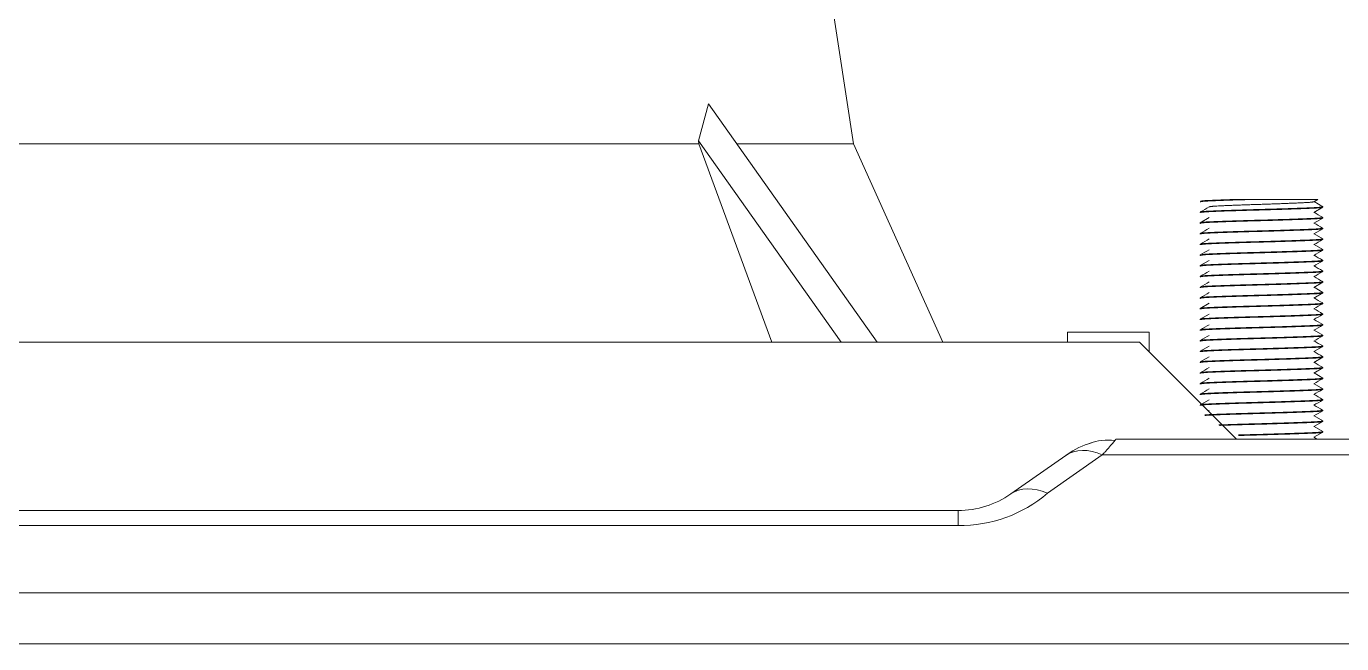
# Model space of a CAD drawing. Header units: millimetres. Extents: x 113490 to 142599, y -20467 to 115.
# Drawn here: x 130494.5 to 130623.4, y -6159.7 to -6099.2 of the extents above; entities that cross this region are included whole.
import ezdxf

# ---------------------------------------------------------------- set-up
doc = ezdxf.new("R2010")
doc.units = ezdxf.units.MM
doc.layers.add('DV1_0', color=7, linetype='Continuous')

msp = doc.modelspace()

# ---------------------------------------------------------------- linework, layer by layer
at = {"layer": 'DV1_0', "color": 7, "linetype": 'Continuous', "lineweight": 15}
for p, q in [((130575.57, -6110.72), (130571.76, -6085.69)), ((130560.38, -6110.43), (130561.36, -6106.81)), ((130561.36, -6106.81), (130577.88, -6130.18)), ((130560.42, -6110.72), (130473.81, -6110.72)), ((130560.42, -6110.72), (130560.38, -6110.43)), ((130560.38, -6110.43), (130574.35, -6130.18)), ((130567.57, -6130.18), (130560.42, -6110.72)), ((130564.12, -6110.72), (130575.57, -6110.72)), ((130584.32, -6130.18), (130575.57, -6110.72)), ((130613, -6116.18), (130614.76, -6116.18)), ((130621.06, -6116.18), (130614.76, -6116.18)), ((130620.67, -6116.4), (130621.06, -6116.18)), ((130621.54, -6116.89), (130620.69, -6116.39)), ((130609.54, -6117.42), (130609.54, -6117.47)), ((130610.41, -6117.96), (130609.55, -6118.46)), ((130620.68, -6117.45), (130621.54, -6116.95)), ((130621.54, -6118), (130621.54, -6117.95)), ((130609.54, -6118.47), (130609.54, -6118.52)), ((130620.67, -6119.55), (130621.54, -6119.05)), ((130620.68, -6118.5), (130621.54, -6118)), ((130621.54, -6119.05), (130621.54, -6119)), ((130609.54, -6119.52), (130609.54, -6119.57)), ((130609.54, -6120.57), (130609.54, -6120.62)), ((130621.54, -6120.04), (130620.69, -6119.54)), ((130621.54, -6120.1), (130621.54, -6120.05)), ((130609.54, -6121.62), (130609.54, -6121.67)), ((130621.54, -6121.09), (130620.69, -6120.59)), ((130621.54, -6121.15), (130621.54, -6121.1)), ((130609.54, -6122.67), (130609.54, -6122.72)), ((130610.41, -6122.16), (130609.55, -6122.66)), ((130621.54, -6122.2), (130621.54, -6122.15)), ((130609.54, -6123.72), (130609.54, -6123.77)), ((130620.68, -6124.8), (130621.54, -6124.3)), ((130621.54, -6123.25), (130621.54, -6123.2)), ((130621.54, -6124.3), (130621.54, -6124.25)), ((130609.54, -6124.77), (130609.54, -6124.82)), ((130620.68, -6125.85), (130621.54, -6125.35)), ((130621.54, -6125.29), (130620.69, -6124.79)), ((130621.54, -6125.35), (130621.54, -6125.3)), ((130609.54, -6125.82), (130609.54, -6125.87)), ((130609.54, -6126.87), (130609.54, -6126.92)), ((130610.41, -6126.36), (130609.55, -6126.86)), ((130621.54, -6126.4), (130621.54, -6126.35)), ((130609.54, -6127.92), (130609.54, -6127.97)), ((130610.42, -6127.41), (130609.55, -6127.91)), ((130621.54, -6127.45), (130621.54, -6127.4)), ((130596.54, -6129.18), (130604.54, -6129.18)), ((130596.54, -6129.18), (130596.54, -6130.18)), ((130604.54, -6131.12), (130604.54, -6129.18)), ((130609.54, -6128.97), (130609.54, -6129.02)), ((130621.54, -6129.49), (130620.69, -6128.99)), ((130621.54, -6128.5), (130621.54, -6128.45)), ((130621.54, -6129.55), (130621.54, -6129.5)), ((130603.6, -6130.18), (129609.69, -6130.18)), ((130613.1, -6139.68), (130603.6, -6130.18)), ((130609.54, -6130.02), (130609.54, -6130.07)), ((130610.42, -6130.56), (130609.55, -6131.06)), ((130620.67, -6131.1), (130621.54, -6130.6)), ((130621.54, -6130.6), (130621.54, -6130.55)), ((130609.54, -6131.07), (130609.54, -6131.12)), ((130609.54, -6132.12), (130609.54, -6132.17)), ((130610.41, -6131.61), (130609.55, -6132.11)), ((130620.68, -6132.15), (130621.54, -6131.65)), ((130621.54, -6131.65), (130621.54, -6131.6)), ((130609.54, -6133.17), (130609.54, -6133.22)), ((130620.68, -6133.2), (130621.54, -6132.7)), ((130621.54, -6133.69), (130620.69, -6133.19)), ((130621.54, -6132.7), (130621.54, -6132.65)), ((130609.54, -6134.22), (130609.54, -6134.27)), ((130621.54, -6134.74), (130620.69, -6134.24)), ((130621.54, -6133.75), (130621.54, -6133.7)), ((130621.54, -6134.8), (130621.54, -6134.75)), ((130609.54, -6135.27), (130609.54, -6135.32)), ((130610.41, -6135.81), (130609.67, -6136.25)), ((130621.54, -6135.85), (130621.54, -6135.8)), ((130621.54, -6136.9), (130621.54, -6136.85)), ((130620.67, -6138.45), (130621.54, -6137.95)), ((130621.54, -6137.89), (130620.69, -6137.39)), ((130621.54, -6138.94), (130620.69, -6138.44)), ((130621.54, -6137.95), (130621.54, -6137.9)), ((130700.26, -6139.68), (130601.28, -6139.68)), ((130620.68, -6139.5), (130621.54, -6139)), ((130621.54, -6139), (130621.54, -6138.95)), ((130596.37, -6141.28), (130596.61, -6141.11)), ((130590.99, -6145.05), (130596.37, -6141.28)), ((130461.5, -6146.68), (130585.82, -6146.68))]:
    msp.add_line(p, q, dxfattribs=at)
at = {"layer": 'DV1_0', "color": 7, "linetype": 'Continuous', "lineweight": 20}
for p, q in [((130594.57, -6144.99), (130599.95, -6141.22)), ((130700.26, -6141.22), (130599.95, -6141.22)), ((130585.82, -6148.14), (130585.82, -6146.68)), ((130461.5, -6148.14), (130585.82, -6148.14)), ((129548.64, -6154.76), (130663.88, -6154.76)), ((129548.64, -6159.73), (130663.88, -6159.73))]:
    msp.add_line(p, q, dxfattribs=at)
at = {"layer": 'DV1_0', "color": 7, "linetype": 'Continuous', "lineweight": 15}
for centre, radius, start, end in [((130600.5, -6145.14), 5.36, 82.7832, 110.0896), ((130601.28, -6147.99), 8.31, 106.6176, 125), ((130585.82, -6137.68), 9, 270, 305)]:
    msp.add_arc(centre, radius, start, end, dxfattribs=at)
at = {"layer": 'DV1_0', "color": 7, "linetype": 'Continuous', "lineweight": 20}
msp.add_arc((130586.03, -6135), 13.14, 269.1114, 310.5333, dxfattribs=at)
at = {"layer": 'DV1_0', "color": 7, "linetype": 'Continuous', "lineweight": 15}
for centre in [(130599.95, -6146.39), (130594.57, -6150.16)]:
    msp.add_ellipse(centre, major_axis=(3.58, -5.11), ratio=0.647809, start_param=2.317343, end_param=3.141593, dxfattribs=at)
for points, weights, knots in [([(130609.56, -6116.43), (130609.47, -6116.39), (130610, -6116.35), (130611.33, -6116.27), (130614.76, -6116.18)], [0.934054680659, 0.941367301959, 1, 0.866025403784, 1], [0.993465271, 0.993465271, 0.993465271, 0.995454545, 0.995454545, 1, 1, 1]), ([(130609.56, -6116.36), (130609.64, -6116.33), (130610, -6116.3), (130610.89, -6116.25), (130613, -6116.18)], [0.943539393352, 0.959567449469, 1, 0.90591222949, 0.943976505854], [0.995551337, 0.995551337, 0.995551337, 0.996888464, 0.996888464, 1, 1, 1]), ([(130610.42, -6116.91), (130610.47, -6116.88), (130610.8, -6116.85), (130611.94, -6116.77), (130614.88, -6116.68), (130617.82, -6116.59), (130619.62, -6116.5), (130620.58, -6116.46), (130620.67, -6116.4)], [0.94124261157, 0.956492467926, 1, 0.866025403784, 1, 0.866025403784, 1, 0.924204716373, 0.934170840989], [0.98129043, 0.98129043, 0.98129043, 0.9827477, 0.9827477, 0.98723513, 0.98723513, 0.99172257, 0.99172257, 0.9942613, 0.9942613, 0.9942613]), ([(130609.55, -6117.41), (130609.61, -6117.38), (130610, -6117.35), (130611.33, -6117.27), (130614.76, -6117.18), (130618.2, -6117.09), (130620.31, -6117), (130621.69, -6116.95), (130621.53, -6116.88)], [0.940761018319, 0.955795124554, 1, 0.866025403784, 1, 0.866025403784, 1, 0.907682754736, 0.942590729982], [0.96884289, 0.96884289, 0.96884289, 0.97030477, 0.97030477, 0.97473539, 0.97473539, 0.979166, 0.979166, 0.98221899, 0.98221899, 0.98221899]), ([(130609.55, -6118.46), (130609.59, -6118.43), (130610, -6118.4), (130611.33, -6118.32), (130614.76, -6118.23), (130618.2, -6118.14), (130620.31, -6118.05), (130621.69, -6118), (130621.53, -6117.93)], [0.939349105633, 0.953615094139, 1, 0.866025403784, 1, 0.866025403784, 1, 0.907909508112, 0.942420012767], [0.9421871, 0.9421871, 0.9421871, 0.94372108, 0.94372108, 0.9481517, 0.9481517, 0.95258231, 0.95258231, 0.95562779, 0.95562779, 0.95562779]), ([(130609.58, -6117.45), (130609.67, -6117.43), (130610, -6117.4), (130611.33, -6117.32), (130614.76, -6117.23), (130618.2, -6117.14), (130620.31, -6117.05), (130621.47, -6117.01), (130621.54, -6116.95)], [0.946469933917, 0.963037085539, 1, 0.866025403784, 1, 0.866025403784, 1, 0.921425778153, 0.935016914714], [0.96692775, 0.96692775, 0.96692775, 0.96818182, 0.96818182, 0.97272727, 0.97272727, 0.97727273, 0.97727273, 0.97993857, 0.97993857, 0.97993857]), ([(130609.56, -6118.53), (130609.46, -6118.49), (130610, -6118.45), (130611.33, -6118.37), (130614.76, -6118.28), (130618.2, -6118.19), (130620.31, -6118.1), (130621.48, -6118.06), (130621.54, -6118)], [0.933910759492, 0.940768889885, 1, 0.866025403784, 1, 0.866025403784, 1, 0.92065327699, 0.935293065308], [0.93889951, 0.93889951, 0.93889951, 0.94090909, 0.94090909, 0.94545455, 0.94545455, 0.95, 0.95, 0.95269205, 0.95269205, 0.95269205]), ([(130609.55, -6119.58), (130609.49, -6119.54), (130610, -6119.5), (130611.33, -6119.42), (130614.76, -6119.33), (130618.2, -6119.24), (130620.31, -6119.15), (130621.46, -6119.11), (130621.54, -6119.05)], [0.93460906882, 0.943353703163, 1, 0.866025403784, 1, 0.866025403784, 1, 0.92211291563, 0.934786252161], [0.91171448, 0.91171448, 0.91171448, 0.91363636, 0.91363636, 0.91818182, 0.91818182, 0.92272727, 0.92272727, 0.92536981, 0.92536981, 0.92536981]), ([(130609.56, -6119.51), (130609.62, -6119.48), (130610, -6119.45), (130611.33, -6119.37), (130614.76, -6119.28), (130618.2, -6119.19), (130620.31, -6119.1), (130621.61, -6119.05), (130621.54, -6118.99)], [0.941454400146, 0.956792663151, 1, 0.866025403784, 1, 0.866025403784, 1, 0.912547273733, 0.939265137228], [0.9157085, 0.9157085, 0.9157085, 0.91713739, 0.91713739, 0.921568, 0.921568, 0.92599862, 0.92599862, 0.92889073, 0.92889073, 0.92889073]), ([(130609.55, -6120.62), (130609.51, -6120.59), (130610, -6120.55), (130611.33, -6120.47), (130614.76, -6120.38), (130618.2, -6120.29), (130620.31, -6120.2), (130621.41, -6120.16), (130621.53, -6120.11)], [0.935417002949, 0.945703550235, 1, 0.866025403784, 1, 0.866025403784, 1, 0.924933182187, 0.933987194677], [0.88452148, 0.88452148, 0.88452148, 0.88636364, 0.88636364, 0.89090909, 0.89090909, 0.89545455, 0.89545455, 0.89800139, 0.89800139, 0.89800139]), ([(130609.56, -6120.56), (130609.64, -6120.53), (130610, -6120.5), (130611.33, -6120.42), (130614.76, -6120.33), (130618.2, -6120.24), (130620.31, -6120.15), (130621.62, -6120.1), (130621.54, -6120.04)], [0.943575641735, 0.959613130463, 1, 0.866025403784, 1, 0.866025403784, 1, 0.91235582169, 0.939382666225], [0.88921808, 0.88921808, 0.88921808, 0.89055369, 0.89055369, 0.89498431, 0.89498431, 0.89941493, 0.89941493, 0.90231337, 0.90231337, 0.90231337]), ([(130609.55, -6121.67), (130609.51, -6121.64), (130610, -6121.6), (130611.33, -6121.52), (130614.76, -6121.43), (130618.2, -6121.34), (130620.31, -6121.25), (130621.39, -6121.21), (130621.53, -6121.16)], [0.935577878444, 0.946121258119, 1, 0.866025403784, 1, 0.866025403784, 1, 0.92618059583, 0.933709515685], [0.85726293, 0.85726293, 0.85726293, 0.85909091, 0.85909091, 0.86363636, 0.86363636, 0.86818182, 0.86818182, 0.87068634, 0.87068634, 0.87068634]), ([(130609.72, -6121.58), (130609.83, -6121.57), (130610, -6121.55), (130611.33, -6121.47), (130614.76, -6121.38), (130618.2, -6121.29), (130620.31, -6121.2), (130621.68, -6121.15), (130621.53, -6121.08)], [0.966249640815, 0.980198004008, 1, 0.866025403784, 1, 0.866025403784, 1, 0.908463633632, 0.942009284371], [0.86331514, 0.86331514, 0.86331514, 0.86397, 0.86397, 0.86840062, 0.86840062, 0.87283123, 0.87283123, 0.87585839, 0.87585839, 0.87585839]), ([(130609.55, -6122.73), (130609.49, -6122.69), (130610, -6122.65), (130611.33, -6122.57), (130614.76, -6122.48), (130618.2, -6122.39), (130620.31, -6122.3), (130621.41, -6122.26), (130621.53, -6122.21)], [0.934768545125, 0.943857940206, 1, 0.866025403784, 1, 0.866025403784, 1, 0.925238167009, 0.933915013142], [0.82991341, 0.82991341, 0.82991341, 0.83181818, 0.83181818, 0.83636364, 0.83636364, 0.84090909, 0.84090909, 0.84344559, 0.84344559, 0.84344559]), ([(130609.55, -6122.66), (130609.58, -6122.63), (130610, -6122.6), (130611.33, -6122.52), (130614.76, -6122.43), (130618.2, -6122.34), (130620.31, -6122.25), (130621.7, -6122.2), (130621.53, -6122.13)], [0.93930895393, 0.953549715117, 1, 0.866025403784, 1, 0.866025403784, 1, 0.907274261859, 0.94290214831], [0.83585017, 0.83585017, 0.83585017, 0.83738631, 0.83738631, 0.84181693, 0.84181693, 0.84624754, 0.84624754, 0.84931403, 0.84931403, 0.84931403]), ([(130609.56, -6123.78), (130609.46, -6123.74), (130610, -6123.7), (130611.33, -6123.62), (130614.76, -6123.53), (130618.2, -6123.44), (130620.31, -6123.35), (130621.44, -6123.31), (130621.54, -6123.25)], [0.93390975756, 0.940764562018, 1, 0.866025403784, 1, 0.866025403784, 1, 0.922984539313, 0.934513942389], [0.80253573, 0.80253573, 0.80253573, 0.80454545, 0.80454545, 0.80909091, 0.80909091, 0.81363636, 0.81363636, 0.81624932, 0.81624932, 0.81624932]), ([(130609.56, -6124.83), (130609.45, -6124.79), (130610, -6124.75), (130611.33, -6124.67), (130614.76, -6124.58), (130618.2, -6124.49), (130620.31, -6124.4), (130621.47, -6124.36), (130621.54, -6124.3)], [0.933700019724, 0.939798095358, 1, 0.866025403784, 1, 0.866025403784, 1, 0.921036867031, 0.935153714064], [0.77523021, 0.77523021, 0.77523021, 0.77727273, 0.77727273, 0.78181818, 0.78181818, 0.78636364, 0.78636364, 0.78904268, 0.78904268, 0.78904268]), ([(130609.55, -6123.71), (130609.61, -6123.68), (130610, -6123.65), (130611.33, -6123.57), (130614.76, -6123.48), (130618.2, -6123.39), (130620.31, -6123.3), (130621.63, -6123.25), (130621.54, -6123.19)], [0.940729560589, 0.955748829838, 1, 0.866025403784, 1, 0.866025403784, 1, 0.911503475613, 0.939919187572], [0.80933921, 0.80933921, 0.80933921, 0.81080262, 0.81080262, 0.81523323, 0.81523323, 0.81966385, 0.81966385, 0.82259048, 0.82259048, 0.82259048]), ([(130609.75, -6124.73), (130609.85, -6124.71), (130610, -6124.7), (130611.33, -6124.62), (130614.76, -6124.53), (130618.2, -6124.44), (130620.31, -6124.35), (130621.61, -6124.3), (130621.54, -6124.24)], [0.969334210237, 0.982338959679, 1, 0.866025403784, 1, 0.866025403784, 1, 0.912970810943, 0.939009023645], [0.78363486, 0.78363486, 0.78363486, 0.78421893, 0.78421893, 0.78864954, 0.78864954, 0.79308016, 0.79308016, 0.79595826, 0.79595826, 0.79595826]), ([(130609.56, -6125.88), (130609.47, -6125.84), (130610, -6125.8), (130611.33, -6125.72), (130614.76, -6125.63), (130618.2, -6125.54), (130620.31, -6125.45), (130621.48, -6125.41), (130621.54, -6125.35)], [0.934051770002, 0.941355624956, 1, 0.866025403784, 1, 0.866025403784, 1, 0.920807291095, 0.935236586971], [0.74801033, 0.74801033, 0.74801033, 0.75, 0.75, 0.75454545, 0.75454545, 0.75909091, 0.75909091, 0.76177774, 0.76177774, 0.76177774]), ([(130609.56, -6125.81), (130609.63, -6125.78), (130610, -6125.75), (130611.33, -6125.67), (130614.76, -6125.58), (130618.2, -6125.49), (130620.31, -6125.4), (130621.66, -6125.35), (130621.53, -6125.28)], [0.942580918485, 0.958329672037, 1, 0.866025403784, 1, 0.866025403784, 1, 0.909439909267, 0.941307954393], [0.75625717, 0.75625717, 0.75625717, 0.75763523, 0.75763523, 0.76206585, 0.76206585, 0.76649646, 0.76649646, 0.76949134, 0.76949134, 0.76949134]), ([(130609.55, -6126.93), (130609.49, -6126.89), (130610, -6126.85), (130611.33, -6126.77), (130614.76, -6126.68), (130618.2, -6126.59), (130620.31, -6126.5), (130621.44, -6126.46), (130621.54, -6126.4)], [0.934839138405, 0.944073807042, 1, 0.866025403784, 1, 0.866025403784, 1, 0.922874719936, 0.934547002887], [0.72082982, 0.72082982, 0.72082982, 0.72272727, 0.72272727, 0.72727273, 0.72727273, 0.73181818, 0.73181818, 0.73443487, 0.73443487, 0.73443487]), ([(130609.55, -6126.86), (130609.59, -6126.83), (130610, -6126.8), (130611.33, -6126.72), (130614.76, -6126.63), (130618.2, -6126.54), (130620.31, -6126.45), (130621.7, -6126.4), (130621.53, -6126.33)], [0.939523839461, 0.953897229977, 1, 0.866025403784, 1, 0.866025403784, 1, 0.907043390267, 0.943080358976], [0.7295269, 0.7295269, 0.7295269, 0.73105154, 0.73105154, 0.73548216, 0.73548216, 0.73991277, 0.73991277, 0.7429869, 0.7429869, 0.7429869]), ([(130609.55, -6127.97), (130609.51, -6127.94), (130610, -6127.9), (130611.33, -6127.82), (130614.76, -6127.73), (130618.2, -6127.64), (130620.31, -6127.55), (130621.78, -6127.49), (130621.51, -6127.42)], [0.93554962901, 0.946048878214, 1, 0.866025403784, 1, 0.866025403784, 1, 0.90228664106, 0.947106281435], [0.69362411, 0.69362411, 0.69362411, 0.69545455, 0.69545455, 0.7, 0.7, 0.70454545, 0.70454545, 0.70786065, 0.70786065, 0.70786065]), ([(130609.55, -6127.91), (130609.6, -6127.88), (130610, -6127.85), (130611.33, -6127.77), (130614.76, -6127.68), (130618.2, -6127.59), (130620.31, -6127.5), (130621.65, -6127.45), (130621.54, -6127.39)], [0.940098088368, 0.954798727138, 1, 0.866025403784, 1, 0.866025403784, 1, 0.910256466836, 0.940743215714], [0.70297302, 0.70297302, 0.70297302, 0.70446785, 0.70446785, 0.70889846, 0.70889846, 0.71332908, 0.71332908, 0.71629695, 0.71629695, 0.71629695]), ([(130609.55, -6129.02), (130609.51, -6128.99), (130610, -6128.95), (130611.33, -6128.87), (130614.76, -6128.78), (130618.2, -6128.69), (130620.31, -6128.6), (130621.39, -6128.56), (130621.53, -6128.51)], [0.935451846914, 0.945795179535, 1, 0.866025403784, 1, 0.866025403784, 1, 0.926121506688, 0.933721620936], [0.66634277, 0.66634277, 0.66634277, 0.66818182, 0.66818182, 0.67272727, 0.67272727, 0.67727273, 0.67727273, 0.67977926, 0.67977926, 0.67977926]), ([(130609.55, -6130.08), (130609.48, -6130.04), (130610, -6130), (130611.33, -6129.92), (130614.76, -6129.83), (130618.2, -6129.74), (130620.31, -6129.65), (130621.42, -6129.61), (130621.53, -6129.56)], [0.934477912325, 0.942919794707, 1, 0.866025403784, 1, 0.866025403784, 1, 0.924715038916, 0.934040526761], [0.63897249, 0.63897249, 0.63897249, 0.64090909, 0.64090909, 0.64545455, 0.64545455, 0.65, 0.65, 0.65255425, 0.65255425, 0.65255425]), ([(130609.56, -6128.96), (130609.63, -6128.93), (130610, -6128.9), (130611.33, -6128.82), (130614.76, -6128.73), (130618.2, -6128.64), (130620.31, -6128.55), (130621.6, -6128.5), (130621.54, -6128.44)], [0.94284236783, 0.958673231164, 1, 0.866025403784, 1, 0.866025403784, 1, 0.913243912617, 0.938846718795], [0.67651746, 0.67651746, 0.67651746, 0.67788416, 0.67788416, 0.68231477, 0.68231477, 0.68674539, 0.68674539, 0.68961446, 0.68961446, 0.68961446]), ([(130609.56, -6130.01), (130609.64, -6129.98), (130610, -6129.95), (130611.33, -6129.87), (130614.76, -6129.78), (130618.2, -6129.69), (130620.31, -6129.6), (130621.65, -6129.55), (130621.54, -6129.49)], [0.943212962527, 0.959152478095, 1, 0.866025403784, 1, 0.866025403784, 1, 0.910499596591, 0.940578911079], [0.64994961, 0.64994961, 0.64994961, 0.65130046, 0.65130046, 0.65573108, 0.65573108, 0.66016169, 0.66016169, 0.66312152, 0.66312152, 0.66312152]), ([(130609.55, -6131.06), (130609.6, -6131.03), (130610, -6131), (130611.33, -6130.92), (130614.76, -6130.83), (130618.2, -6130.74), (130620.31, -6130.65), (130621.7, -6130.6), (130621.53, -6130.53)], [0.940035433601, 0.954702188343, 1, 0.866025403784, 1, 0.866025403784, 1, 0.907200758722, 0.942958712987], [0.62321875, 0.62321875, 0.62321875, 0.62471677, 0.62471677, 0.62914739, 0.62914739, 0.633578, 0.633578, 0.63664693, 0.63664693, 0.63664693]), ([(130609.58, -6131.1), (130609.68, -6131.08), (130610, -6131.05), (130611.33, -6130.97), (130614.76, -6130.88), (130618.2, -6130.79), (130620.31, -6130.7), (130621.45, -6130.66), (130621.54, -6130.6)], [0.946888185543, 0.963500095347, 1, 0.866025403784, 1, 0.866025403784, 1, 0.92237549491, 0.934701830661], [0.612398, 0.612398, 0.612398, 0.61363636, 0.61363636, 0.61818182, 0.61818182, 0.62272727, 0.62272727, 0.6253609, 0.6253609, 0.6253609]), ([(130609.56, -6132.18), (130609.46, -6132.14), (130610, -6132.1), (130611.33, -6132.02), (130614.76, -6131.93), (130618.2, -6131.84), (130620.31, -6131.75), (130621.48, -6131.71), (130621.54, -6131.65)], [0.933746043408, 0.940021593866, 1, 0.866025403784, 1, 0.866025403784, 1, 0.920771055643, 0.935249811122], [0.5843287, 0.5843287, 0.5843287, 0.58636364, 0.58636364, 0.59090909, 0.59090909, 0.59545455, 0.59545455, 0.5981426, 0.5981426, 0.5981426]), ([(130609.55, -6132.11), (130609.59, -6132.08), (130610, -6132.05), (130611.33, -6131.97), (130614.76, -6131.88), (130618.2, -6131.79), (130620.31, -6131.7), (130621.67, -6131.65), (130621.53, -6131.58)], [0.939621812094, 0.954053767343, 1, 0.866025403784, 1, 0.866025403784, 1, 0.908901691805, 0.941691075612], [0.59661361, 0.59661361, 0.59661361, 0.59813308, 0.59813308, 0.60256369, 0.60256369, 0.60699431, 0.60699431, 0.61000698, 0.61000698, 0.61000698]), ([(130609.55, -6133.23), (130609.47, -6133.19), (130610, -6133.15), (130611.33, -6133.07), (130614.76, -6132.98), (130618.2, -6132.89), (130620.31, -6132.8), (130621.47, -6132.76), (130621.54, -6132.7)], [0.934226060047, 0.942028220982, 1, 0.866025403784, 1, 0.866025403784, 1, 0.921123300453, 0.935122920853], [0.55712406, 0.55712406, 0.55712406, 0.55909091, 0.55909091, 0.56363636, 0.56363636, 0.56818182, 0.56818182, 0.57085793, 0.57085793, 0.57085793]), ([(130609.56, -6133.16), (130609.62, -6133.13), (130610, -6133.1), (130611.33, -6133.02), (130614.76, -6132.93), (130618.2, -6132.84), (130620.31, -6132.75), (130621.6, -6132.7), (130621.54, -6132.64)], [0.942164850857, 0.957773108412, 1, 0.866025403784, 1, 0.866025403784, 1, 0.913075289833, 0.938946668642], [0.57015292, 0.57015292, 0.57015292, 0.57154939, 0.57154939, 0.57598, 0.57598, 0.58041062, 0.58041062, 0.58328527, 0.58328527, 0.58328527]), ([(130609.55, -6134.28), (130609.5, -6134.24), (130610, -6134.2), (130611.33, -6134.12), (130614.76, -6134.03), (130618.2, -6133.94), (130620.31, -6133.85), (130621.43, -6133.81), (130621.54, -6133.75)], [0.935065739208, 0.944739910542, 1, 0.866025403784, 1, 0.866025403784, 1, 0.923694365367, 0.934308938613], [0.52994333, 0.52994333, 0.52994333, 0.53181818, 0.53181818, 0.53636364, 0.53636364, 0.54090909, 0.54090909, 0.54349797, 0.54349797, 0.54349797]), ([(130609.55, -6135.26), (130609.61, -6135.23), (130610, -6135.2), (130611.33, -6135.12), (130614.76, -6135.03), (130618.2, -6134.94), (130620.31, -6134.85), (130621.69, -6134.8), (130621.53, -6134.73)], [0.940792229038, 0.955840962974, 1, 0.866025403784, 1, 0.866025403784, 1, 0.907707253541, 0.942572211447], [0.51692164, 0.51692164, 0.51692164, 0.518382, 0.518382, 0.52281262, 0.52281262, 0.52724323, 0.52724323, 0.53029541, 0.53029541, 0.53029541]), ([(130609.56, -6134.21), (130609.64, -6134.18), (130610, -6134.15), (130611.33, -6134.07), (130614.76, -6133.98), (130618.2, -6133.89), (130620.31, -6133.8), (130621.63, -6133.75), (130621.54, -6133.69)], [0.943546270571, 0.959576122328, 1, 0.866025403784, 1, 0.866025403784, 1, 0.911520502807, 0.939908257237], [0.54362885, 0.54362885, 0.54362885, 0.54496569, 0.54496569, 0.54939631, 0.54939631, 0.55382692, 0.55382692, 0.55675299, 0.55675299, 0.55675299]), ([(130609.55, -6135.32), (130609.52, -6135.29), (130610, -6135.25), (130611.33, -6135.17), (130614.76, -6135.08), (130618.2, -6134.99), (130620.31, -6134.9), (130621.77, -6134.84), (130621.51, -6134.78)], [0.93562264502, 0.946235146384, 1, 0.866025403784, 1, 0.866025403784, 1, 0.902713567653, 0.946717352797], [0.50272133, 0.50272133, 0.50272133, 0.50454545, 0.50454545, 0.50909091, 0.50909091, 0.51363636, 0.51363636, 0.51693707, 0.51693707, 0.51693707]), ([(130609.55, -6136.37), (130609.51, -6136.34), (130610, -6136.3), (130611.33, -6136.22), (130614.76, -6136.13), (130618.2, -6136.04), (130620.31, -6135.95), (130621.77, -6135.89), (130621.51, -6135.83)], [0.935258589391, 0.945278342331, 1, 0.866025403784, 1, 0.866025403784, 1, 0.902711539437, 0.94671918763], [0.47541615, 0.47541615, 0.47541615, 0.47727273, 0.47727273, 0.48181818, 0.48181818, 0.48636364, 0.48636364, 0.48966441, 0.48966441, 0.48966441]), ([(130609.55, -6136.31), (130609.59, -6136.28), (130610, -6136.25), (130611.33, -6136.17), (130614.76, -6136.08), (130618.2, -6135.99), (130620.31, -6135.9), (130621.69, -6135.85), (130621.53, -6135.78)], [0.939342569449, 0.953604465416, 1, 0.866025403784, 1, 0.866025403784, 1, 0.907878494719, 0.942443271389], [0.49026398, 0.49026398, 0.49026398, 0.49179831, 0.49179831, 0.49622892, 0.49622892, 0.50065954, 0.50065954, 0.50370605, 0.50370605, 0.50370605]), ([(130610, -6137.3), (130611.33, -6137.22), (130614.76, -6137.13), (130618.2, -6137.04), (130620.31, -6136.95), (130621.61, -6136.9), (130621.54, -6136.84)], [1, 0.866025403784, 1, 0.866025403784, 1, 0.912519834205, 0.939281914682], [0.46521462, 0.46521462, 0.46521462, 0.46964523, 0.46964523, 0.47407585, 0.47407585, 0.47696887, 0.47696887, 0.47696887]), ([(130610, -6137.35), (130611.33, -6137.27), (130614.76, -6137.18), (130618.2, -6137.09), (130620.31, -6137), (130621.42, -6136.96), (130621.53, -6136.9)], [1, 0.866025403784, 1, 0.866025403784, 1, 0.924125294751, 0.934191821038], [0.45, 0.45, 0.45, 0.45454545, 0.45454545, 0.45909091, 0.45909091, 0.46166517, 0.46166517, 0.46166517]), ([(130611.38, -6138.29), (130612.81, -6138.23), (130614.76, -6138.18), (130618.2, -6138.09), (130620.31, -6138), (130621.61, -6137.95), (130621.54, -6137.89)], [0.935952354895, 0.918979904165, 1, 0.866025403784, 1, 0.912383962252, 0.93936532263], [0.44038216, 0.44038216, 0.44038216, 0.44306154, 0.44306154, 0.44749216, 0.44749216, 0.45038967, 0.45038967, 0.45038967]), ([(130611.44, -6138.33), (130612.85, -6138.28), (130614.76, -6138.23), (130618.2, -6138.14), (130620.31, -6138.05), (130621.46, -6138.01), (130621.54, -6137.95)], [0.935345241661, 0.920512680419, 1, 0.866025403784, 1, 0.921819816809, 0.934882917292], [0.424575903, 0.424575903, 0.424575903, 0.427272727, 0.427272727, 0.431818182, 0.431818182, 0.434470658, 0.434470658, 0.434470658]), ([(130613.28, -6139.27), (130613.99, -6139.25), (130614.76, -6139.23), (130618.2, -6139.14), (130620.31, -6139.05), (130621.68, -6139), (130621.53, -6138.93)], [0.949759526419, 0.966506350946, 1, 0.866025403784, 1, 0.908497218785, 0.941984685074], [0.415370194, 0.415370194, 0.415370194, 0.416477847, 0.416477847, 0.420908463, 0.420908463, 0.423934511, 0.423934511, 0.423934511]), ([(130613.28, -6139.32), (130613.99, -6139.3), (130614.76, -6139.28), (130618.2, -6139.19), (130620.31, -6139.1), (130621.48, -6139.06), (130621.54, -6139)], [0.949759526419, 0.966506350946, 1, 0.866025403784, 1, 0.920644715726, 0.935296225577], [0.398863636, 0.398863636, 0.398863636, 0.4, 0.4, 0.404545455, 0.404545455, 0.4072378, 0.4072378, 0.4072378])]:
    msp.add_rational_spline(points, weights, degree=2, knots=knots, dxfattribs=at)
for points in [[(130610.42, -6116.91), (130610.13, -6117.08), (130609.84, -6117.24), (130609.55, -6117.41)], [(130621.53, -6117.93), (130621.25, -6117.77), (130620.97, -6117.61), (130620.69, -6117.44)], [(130610.42, -6119.01), (130610.13, -6119.18), (130609.84, -6119.34), (130609.55, -6119.51)], [(130621.53, -6118.98), (130621.25, -6118.82), (130620.97, -6118.66), (130620.69, -6118.49)], [(130610.43, -6120.05), (130610.14, -6120.22), (130609.85, -6120.39), (130609.56, -6120.56)], [(130620.67, -6120.61), (130620.96, -6120.44), (130621.24, -6120.27), (130621.53, -6120.1)], [(130610.42, -6121.11), (130610.13, -6121.28), (130609.84, -6121.44), (130609.55, -6121.61)], [(130620.66, -6121.66), (130620.95, -6121.49), (130621.24, -6121.32), (130621.53, -6121.16)], [(130621.53, -6122.13), (130621.25, -6121.97), (130620.97, -6121.81), (130620.69, -6121.64)], [(130620.67, -6122.71), (130620.95, -6122.54), (130621.24, -6122.37), (130621.53, -6122.21)], [(130621.53, -6123.18), (130621.25, -6123.02), (130620.97, -6122.86), (130620.69, -6122.69)], [(130610.42, -6123.21), (130610.13, -6123.38), (130609.84, -6123.54), (130609.55, -6123.71)], [(130610.43, -6124.26), (130610.14, -6124.42), (130609.85, -6124.59), (130609.56, -6124.76)], [(130620.67, -6123.75), (130620.96, -6123.59), (130621.25, -6123.42), (130621.54, -6123.25)], [(130621.54, -6124.24), (130621.26, -6124.07), (130620.97, -6123.91), (130620.69, -6123.74)], [(130610.43, -6125.31), (130610.14, -6125.47), (130609.85, -6125.64), (130609.56, -6125.81)], [(130620.67, -6126.9), (130620.96, -6126.74), (130621.25, -6126.57), (130621.54, -6126.4)], [(130621.54, -6126.33), (130621.25, -6126.17), (130620.97, -6126.01), (130620.69, -6125.84)], [(130621.53, -6127.38), (130621.25, -6127.22), (130620.97, -6127.06), (130620.69, -6126.89)], [(130620.67, -6127.96), (130620.95, -6127.79), (130621.24, -6127.62), (130621.53, -6127.46)], [(130621.54, -6128.44), (130621.25, -6128.27), (130620.97, -6128.11), (130620.69, -6127.94)], [(130610.43, -6128.46), (130610.14, -6128.62), (130609.85, -6128.79), (130609.56, -6128.96)], [(130610.43, -6129.51), (130610.14, -6129.67), (130609.85, -6129.84), (130609.56, -6130.01)], [(130620.66, -6129.01), (130620.95, -6128.84), (130621.24, -6128.67), (130621.53, -6128.51)], [(130620.67, -6130.06), (130620.96, -6129.89), (130621.25, -6129.72), (130621.54, -6129.55)], [(130621.54, -6130.54), (130621.25, -6130.37), (130620.97, -6130.21), (130620.69, -6130.04)], [(130621.53, -6131.58), (130621.25, -6131.42), (130620.97, -6131.26), (130620.69, -6131.09)], [(130621.53, -6132.63), (130621.25, -6132.47), (130620.97, -6132.31), (130620.69, -6132.14)], [(130610.42, -6132.66), (130610.13, -6132.82), (130609.84, -6132.99), (130609.56, -6133.16)], [(130610.43, -6133.7), (130610.14, -6133.87), (130609.85, -6134.04), (130609.56, -6134.21)], [(130620.67, -6134.25), (130620.96, -6134.09), (130621.25, -6133.92), (130621.54, -6133.75)], [(130610.42, -6134.76), (130610.13, -6134.93), (130609.84, -6135.09), (130609.55, -6135.26)], [(130620.66, -6135.31), (130620.95, -6135.14), (130621.24, -6134.97), (130621.53, -6134.81)], [(130620.66, -6136.36), (130620.95, -6136.19), (130621.24, -6136.02), (130621.53, -6135.86)], [(130621.53, -6135.78), (130621.25, -6135.62), (130620.97, -6135.46), (130620.69, -6135.29)], [(130610.42, -6136.86), (130610.39, -6136.88), (130610.36, -6136.89), (130610.33, -6136.91)], [(130620.67, -6137.4), (130620.96, -6137.24), (130621.25, -6137.07), (130621.54, -6136.9)], [(130621.53, -6136.83), (130621.25, -6136.67), (130620.97, -6136.51), (130620.69, -6136.34)], [(130621.01, -6139.68), (130620.9, -6139.62), (130620.79, -6139.56), (130620.69, -6139.49)]]:
    msp.add_open_spline(points, degree=3, dxfattribs=at)
at = {"layer": 'DV1_0', "color": 7, "linetype": 'Continuous', "lineweight": 20}
msp.add_open_spline([(130599.95, -6141.22), (130599.99, -6141.18), (130600.07, -6141.09), (130600.18, -6140.98), (130600.28, -6140.86), (130600.37, -6140.76), (130600.46, -6140.66), (130600.55, -6140.56), (130600.62, -6140.48), (130600.7, -6140.39), (130600.76, -6140.31), (130600.83, -6140.24), (130600.89, -6140.17), (130600.94, -6140.1), (130601, -6140.04), (130601.04, -6139.98), (130601.09, -6139.92), (130601.13, -6139.87), (130601.16, -6139.84), (130601.17, -6139.82), (130601.17, -6139.82)], degree=3, knots=[0, 0, 0, 0, 0.0543474, 0.1066797, 0.1570308, 0.2055741, 0.2524459, 0.2977924, 0.3417604, 0.3845029, 0.4261829, 0.4669794, 0.5070992, 0.5467908, 0.5863889, 0.6263256, 0.6674824, 0.7094878, 0.750932, 0.7510071, 0.7510071, 0.7510071, 0.7510071], dxfattribs=at)
at = {"layer": 'DV1_0', "color": 7, "linetype": 'Continuous', "lineweight": 15}
msp.add_open_spline([(130601.17, -6139.82), (130601.18, -6139.81), (130601.2, -6139.78), (130601.23, -6139.75), (130601.25, -6139.72), (130601.26, -6139.7), (130601.27, -6139.69), (130601.28, -6139.68), (130601.28, -6139.68), (130601.28, -6139.68), (130601.28, -6139.68)], degree=3, knots=[0.7510071, 0.7510071, 0.7510071, 0.7510071, 0.7915562, 0.8312856, 0.8681803, 0.9007424, 0.9294598, 0.9546648, 0.9775145, 1, 1, 1, 1], dxfattribs=at)

doc.saveas('drawing.dxf')
